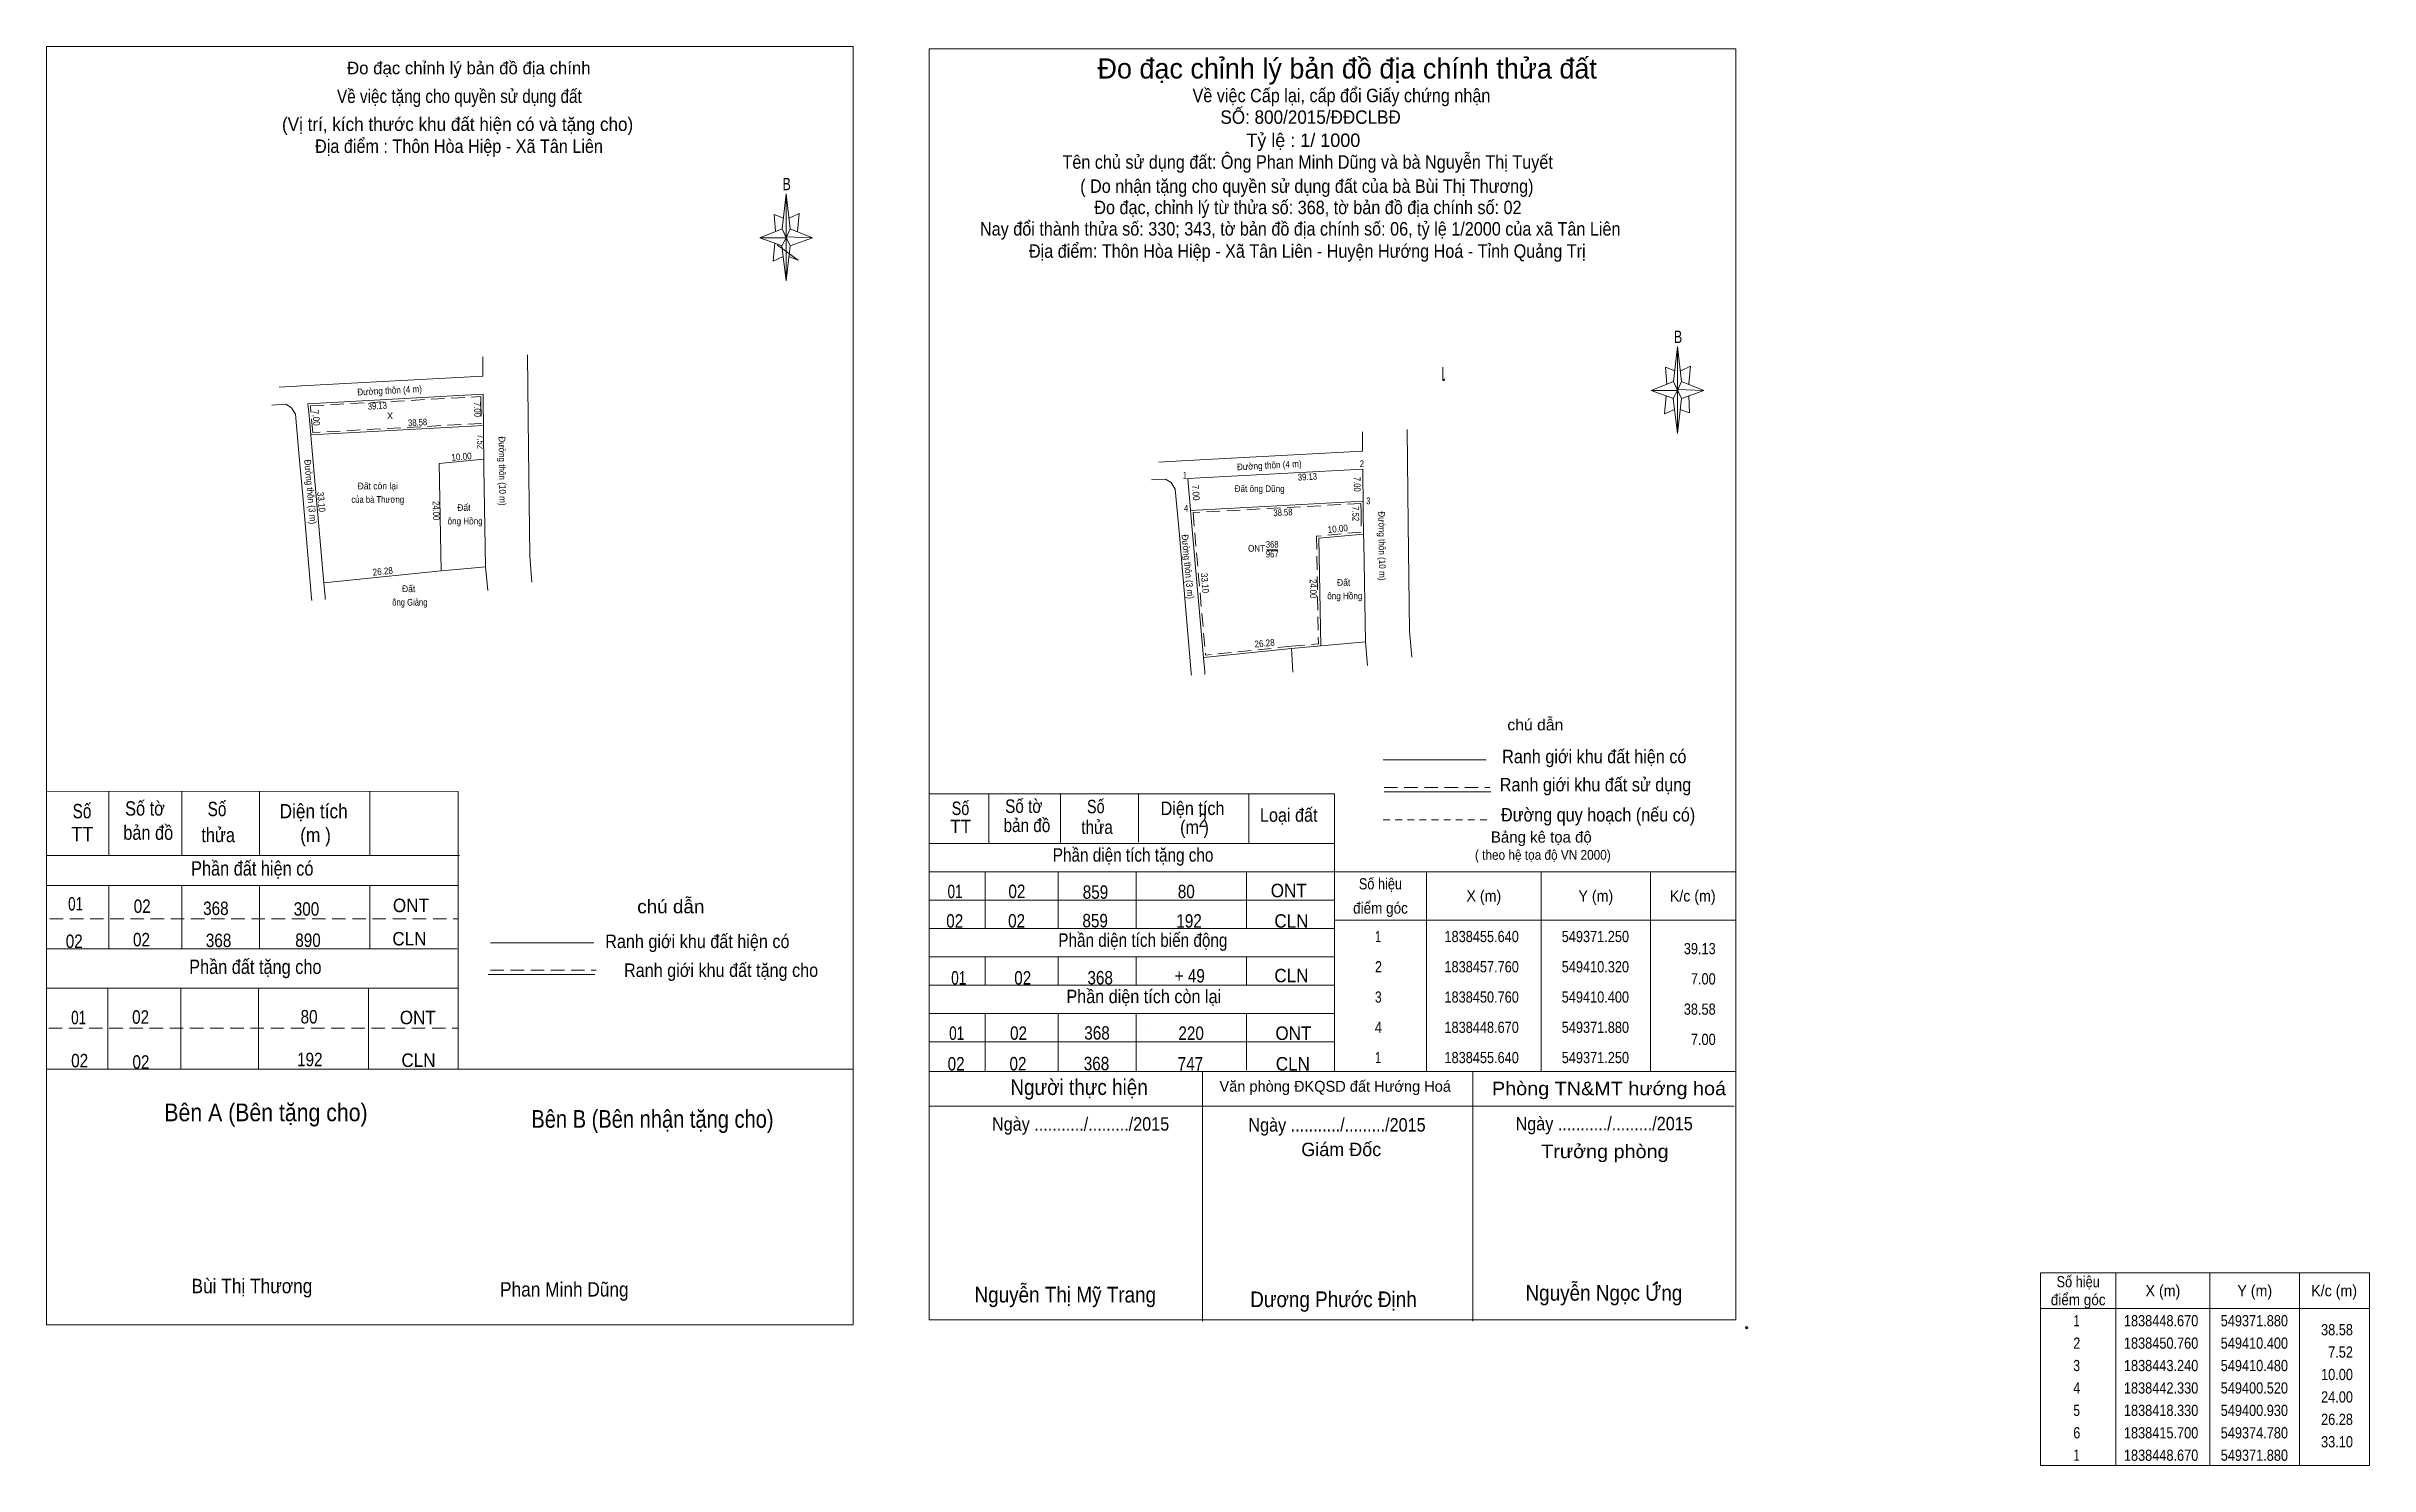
# Model space of a CAD drawing. Header units: metres. Extents: x 549117 to 549635, y 1838236 to 1838552.
import ezdxf
from ezdxf.enums import TextEntityAlignment as Align

# ---------------------------------------------------------------- set-up
doc = ezdxf.new("R2010")
doc.units = ezdxf.units.M
doc.header["$PDMODE"] = 32
doc.header["$PDSIZE"] = 0.5
doc.linetypes.add('MEDIUM_DASHED', pattern=[4.5, 3, -1.5])
doc.linetypes.add('SHORT_DASHED', pattern=[2.7, 1.5, -1.2])
for name, color, linetype, lineweight in [('12', 7, 'Continuous', 13), ('17', 7, 'Continuous', 13), ('20', 7, 'Continuous', 13), ('40', 7, 'MEDIUM_DASHED', 13), ('63', 7, 'Continuous', 13)]:
    doc.layers.add(name, color=color, linetype=linetype, lineweight=lineweight)

msp = doc.modelspace()

# ---------------------------------------------------------------- hatches: boundary and pattern name
at = {"layer": '20'}
msp.add_hatch(color=256, dxfattribs=at).paths.add_polyline_path([(549475.21, 1838275.71), (549475.89, 1838276.11), (549475.99, 1838276.19), (549476.05, 1838276.27), (549476.07, 1838276.35), (549476.03, 1838276.43), (549475.95, 1838276.51), (549475.81, 1838276.45), (549475.71, 1838276.39), (549475.67, 1838276.35), (549475.03, 1838275.71)])

# ---------------------------------------------------------------- linework, layer by layer
at = {"layer": '12'}
msp.add_line((549116.65, 1838266.9), (549296.65, 1838266.9), dxfattribs=at)
at = {"layer": '17'}
for p, q in [((549116.65, 1838266.9), (549116.65, 1838552)), ((549280.77, 1838511.34), (549281.69, 1838519.14)), ((549280.77, 1838507.54), (549275.77, 1838509.34)), ((549279.63, 1838507.78), (549284.37, 1838504.34)), ((549282.57, 1838507.54), (549281.69, 1838499.74)), ((549282.57, 1838511.34), (549287.57, 1838509.34)), ((549284.37, 1838504.34), (549282.29, 1838505.14)), ((549208.53, 1838385.86), (549116.65, 1838385.91)), ((549130.57, 1838385.86), (549130.57, 1838371.58)), ((549146.85, 1838385.86), (549146.85, 1838371.58)), ((549164.17, 1838385.86), (549164.17, 1838371.58)), ((549188.77, 1838385.86), (549188.77, 1838371.58)), ((549208.53, 1838385.86), (549208.53, 1838323.88)), ((549116.65, 1838371.58), (549208.77, 1838371.58)), ((549116.65, 1838364.9), (549208.51, 1838364.9)), ((549130.57, 1838364.9), (549130.57, 1838350.74)), ((549146.85, 1838364.9), (549146.85, 1838350.74)), ((549164.17, 1838364.9), (549164.17, 1838350.74)), ((549188.77, 1838364.9), (549188.77, 1838350.74)), ((549215.73, 1838352.08), (549238.73, 1838352.08)), ((549116.65, 1838350.74), (549208.25, 1838350.74)), ((549116.65, 1838341.98), (549208.53, 1838341.98)), ((549130.33, 1838341.98), (549130.33, 1838323.88)), ((549146.61, 1838341.98), (549146.61, 1838323.88)), ((549163.93, 1838341.98), (549163.93, 1838323.88)), ((549188.53, 1838341.98), (549188.53, 1838323.88)), ((549215.21, 1838345), (549239.01, 1838345)), ((549116.65, 1838323.88), (549296.65, 1838323.88))]:
    msp.add_line(p, q, dxfattribs=at)
at = {"layer": '17', "linetype": 'MEDIUM_DASHED'}
for p, q in [((549117.39, 1838357.44), (549208.49, 1838357.44)), ((549215.69, 1838346), (549239.29, 1838346)), ((549117.17, 1838333.02), (549208.53, 1838333.02))]:
    msp.add_line(p, q, dxfattribs=at)
at = {"layer": '17'}
for points in [[(549116.65, 1838552), (549296.65, 1838552), (549296.65, 1838266.9)], [(549281.09, 1838513.74), (549278.97, 1838514.54), (549279.29, 1838510.74)], [(549282.37, 1838513.74), (549284.57, 1838514.74), (549284.17, 1838510.74)], [(549281.69, 1838509.34), (549280.77, 1838511.34), (549275.77, 1838509.34)], [(549279.17, 1838508.14), (549278.77, 1838504.14), (549280.97, 1838505.14)], [(549281.69, 1838509.34), (549282.57, 1838507.54), (549287.57, 1838509.34)]]:
    msp.add_lwpolyline(points, dxfattribs=at)
for points in [[(549281.69, 1838519.14), (549282.57, 1838511.34), (549281.69, 1838509.34)], [(549281.69, 1838509.34), (549275.77, 1838509.34), (549280.77, 1838511.34), (549282.57, 1838507.54), (549287.57, 1838509.34), (549281.69, 1838509.54)], [(549281.69, 1838509.34), (549281.69, 1838499.74), (549280.69, 1838507.54)]]:
    msp.add_lwpolyline(points, close=True, dxfattribs=at)
at = {"layer": '20'}
for p, q in [((549479.63, 1838477.27), (549480.55, 1838485.07)), ((549481.43, 1838477.27), (549486.43, 1838475.27)), ((549479.63, 1838473.47), (549474.63, 1838475.27)), ((549481.43, 1838473.47), (549480.55, 1838465.67)), ((549483.23, 1838470.27), (549481.15, 1838471.07)), ((549483.03, 1838474.07), (549483.23, 1838470.27)), ((549313.55, 1838385.33), (549404.01, 1838385.33)), ((549326.87, 1838385.33), (549326.87, 1838374.27)), ((549342.89, 1838385.33), (549342.89, 1838374.27)), ((549360.25, 1838385.33), (549360.25, 1838374.51)), ((549384.89, 1838385.33), (549384.89, 1838374.27)), ((549404.01, 1838385.33), (549404.01, 1838323.39)), ((549313.55, 1838374.27), (549404.01, 1838374.27)), ((549313.55, 1838367.95), (549404.01, 1838367.95)), ((549326.09, 1838367.95), (549326.09, 1838355.29)), ((549342.39, 1838367.95), (549342.39, 1838355.29)), ((549359.75, 1838367.95), (549359.75, 1838355.29)), ((549384.37, 1838367.95), (549384.37, 1838355.29)), ((549313.55, 1838361.61), (549404.01, 1838361.61)), ((549313.55, 1838355.29), (549404.01, 1838355.29)), ((549313.55, 1838348.97), (549404.01, 1838348.97)), ((549326.09, 1838348.97), (549326.09, 1838342.65)), ((549342.39, 1838348.97), (549342.39, 1838342.65)), ((549359.75, 1838348.97), (549359.75, 1838342.65)), ((549384.37, 1838348.97), (549384.37, 1838342.65)), ((549313.55, 1838342.65), (549404.01, 1838342.65)), ((549313.55, 1838336.33), (549404.01, 1838336.33)), ((549326.09, 1838336.33), (549326.09, 1838323.39)), ((549342.39, 1838336.33), (549342.39, 1838323.39)), ((549359.75, 1838336.33), (549359.75, 1838323.39)), ((549384.37, 1838336.33), (549384.37, 1838323.67)), ((549313.55, 1838329.99), (549404.01, 1838329.99)), ((549313.55, 1838323.39), (549493.55, 1838323.39)), ((549374.55, 1838323.39), (549374.55, 1838267.67)), ((549434.83, 1838323.39), (549434.83, 1838267.67)), ((549313.55, 1838315.67), (549493.15, 1838315.67))]:
    msp.add_line(p, q, dxfattribs=at)
at = {"layer": '20', "linetype": 'SHORT_DASHED'}
msp.add_line((549414.87, 1838379.55), (549438.67, 1838379.55), dxfattribs=at)
at = {"layer": '20'}
for points in [[(549313.55, 1838551.47), (549493.55, 1838551.47), (549493.55, 1838267.99), (549313.55, 1838267.99)], [(549480.55, 1838485.07), (549481.43, 1838477.27), (549480.55, 1838475.27)], [(549480.55, 1838475.27), (549474.63, 1838475.27), (549479.63, 1838477.27), (549481.43, 1838473.47), (549486.43, 1838475.27), (549480.55, 1838475.47)], [(549480.55, 1838475.27), (549480.55, 1838465.67), (549479.55, 1838473.47)], [(549475.21, 1838275.71), (549475.89, 1838276.11), (549475.99, 1838276.19), (549476.05, 1838276.27), (549476.07, 1838276.35), (549476.03, 1838276.43), (549475.95, 1838276.51), (549475.81, 1838276.45), (549475.71, 1838276.39), (549475.67, 1838276.35), (549475.03, 1838275.71)]]:
    msp.add_lwpolyline(points, close=True, dxfattribs=at)
for points in [[(549480.55, 1838475.27), (549479.63, 1838477.27), (549474.63, 1838475.27)], [(549479.95, 1838479.67), (549477.83, 1838480.47), (549478.15, 1838476.67)], [(549481.23, 1838479.67), (549483.43, 1838480.67), (549483.03, 1838476.67)], [(549478.03, 1838474.07), (549477.63, 1838470.07), (549479.83, 1838471.07)], [(549480.55, 1838475.27), (549481.43, 1838473.47), (549486.43, 1838475.27)]]:
    msp.add_lwpolyline(points, dxfattribs=at)
msp.add_point((549495.95, 1838266.27), dxfattribs=at)
at = {"layer": '40'}
for p, q in [((549428.15, 1838477.47), (549428.59, 1838477.9)), ((549428.15, 1838477.47), (549428.59, 1838477.9)), ((549428.15, 1838477.47), (549428.59, 1838477.9)), ((549428.15, 1838477.47), (549428.59, 1838477.9)), ((549356.67, 1838353.59), (549356.63, 1838353.59)), ((549363.19, 1838332.85), (549363.15, 1838332.85)), ((549357.15, 1838321.71), (549357.11, 1838321.71))]:
    msp.add_line(p, q, dxfattribs=at)
msp.add_lwpolyline([(549428.57, 1838477.47), (549428.15, 1838477.47), (549428.15, 1838480.49)], dxfattribs=at)
msp.add_lwpolyline([(549428.57, 1838477.47), (549428.15, 1838477.47), (549428.15, 1838480.49)], dxfattribs=at)
msp.add_lwpolyline([(549428.57, 1838477.47), (549428.15, 1838477.47), (549428.15, 1838480.49)], dxfattribs=at)
msp.add_lwpolyline([(549428.57, 1838477.47), (549428.15, 1838477.47), (549428.15, 1838480.49)], dxfattribs=at)
at = {"layer": '63'}
for p, q in [((549214, 1838480.1), (549213.97, 1838482.75)), ((549214, 1838480.1), (549213.97, 1838482.75)), ((549224.12, 1838469.2), (549223.97, 1838483.25)), ((549224.12, 1838469.2), (549223.97, 1838483.25)), ((549172.4, 1838476.22), (549168.53, 1838475.98)), ((549172.4, 1838476.22), (549168.53, 1838475.98)), ((549173.56, 1838476.28), (549172.4, 1838476.22)), ((549173.56, 1838476.28), (549172.4, 1838476.22)), ((549214.02, 1838478.45), (549173.56, 1838476.28)), ((549214.02, 1838478.45), (549173.56, 1838476.28)), ((549214.02, 1838478.45), (549214, 1838480.1)), ((549214.02, 1838478.45), (549214, 1838480.1)), ((549170.02, 1838472.22), (549166.9, 1838472.01)), ((549170.02, 1838472.22), (549166.9, 1838472.01)), ((549172.2, 1838469.97), (549171.28, 1838471.43)), ((549172.2, 1838469.97), (549171.28, 1838471.43)), ((549172.2, 1838469.97), (549171.28, 1838471.43)), ((549172.2, 1838469.97), (549171.28, 1838471.43)), ((549172.2, 1838469.97), (549171.28, 1838471.43)), ((549172.2, 1838469.97), (549171.28, 1838471.43)), ((549214.06, 1838474.45), (549174.99, 1838472.33)), ((549214.06, 1838474.45), (549174.99, 1838472.33)), ((549175.16, 1838470.45), (549174.99, 1838472.33)), ((549175.16, 1838470.45), (549174.99, 1838472.33)), ((549175.62, 1838465.36), (549175.16, 1838470.45)), ((549175.62, 1838465.36), (549175.16, 1838470.45)), ((549173.06, 1838460.49), (549172.2, 1838469.97)), ((549173.06, 1838460.49), (549172.2, 1838469.97)), ((549214.14, 1838467.45), (549175.62, 1838465.36)), ((549175.62, 1838465.36), (549175.71, 1838464.32)), ((549175.62, 1838465.36), (549175.71, 1838464.32)), ((549214.14, 1838467.65), (549214.14, 1838467.45)), ((549214.14, 1838467.65), (549214.14, 1838467.45)), ((549214.14, 1838467.45), (549214.17, 1838464.75)), ((549214.14, 1838467.45), (549214.17, 1838464.75)), ((549410.26, 1838463.41), (549410.23, 1838466.06)), ((549420.38, 1838452.51), (549420.23, 1838466.56)), ((549173.85, 1838451.75), (549173.06, 1838460.49)), ((549173.85, 1838451.75), (549173.06, 1838460.49)), ((549173.85, 1838451.75), (549173.06, 1838460.49)), ((549173.85, 1838451.75), (549173.06, 1838460.49)), ((549175.71, 1838464.32), (549178.52, 1838432.39)), ((549175.71, 1838464.32), (549178.52, 1838432.39)), ((549214.17, 1838464.75), (549214.22, 1838459.93)), ((549214.17, 1838464.75), (549214.22, 1838459.93)), ((549410.28, 1838461.76), (549369.82, 1838459.59)), ((549410.28, 1838461.76), (549410.26, 1838463.41)), ((549214.22, 1838459.93), (549204.26, 1838459.02)), ((549214.22, 1838459.93), (549204.26, 1838459.02)), ((549204.26, 1838459.02), (549204.67, 1838435.02)), ((549204.26, 1838459.02), (549204.67, 1838435.02)), ((549366.28, 1838455.53), (549363.16, 1838455.32)), ((549368.66, 1838459.53), (549364.79, 1838459.29)), ((549369.82, 1838459.59), (549368.66, 1838459.53)), ((549410.32, 1838457.76), (549371.25, 1838455.64)), ((549371.42, 1838453.76), (549371.25, 1838455.64)), ((549173.85, 1838451.75), (549175.8, 1838428.96)), ((549173.85, 1838451.75), (549175.8, 1838428.96)), ((549173.85, 1838451.75), (549175.8, 1838428.96)), ((549173.85, 1838451.75), (549175.8, 1838428.96)), ((549173.85, 1838451.75), (549175.8, 1838428.96)), ((549173.85, 1838451.75), (549175.8, 1838428.96)), ((549173.85, 1838451.75), (549175.8, 1838428.96)), ((549173.85, 1838451.75), (549175.8, 1838428.96)), ((549368.46, 1838453.28), (549367.54, 1838454.74)), ((549368.46, 1838453.28), (549367.54, 1838454.74)), ((549368.46, 1838453.28), (549367.54, 1838454.74)), ((549369.32, 1838443.8), (549368.46, 1838453.28)), ((549371.88, 1838448.67), (549371.42, 1838453.76)), ((549410.41, 1838450.6), (549371.89, 1838448.51)), ((549410.4, 1838450.96), (549410.4, 1838450.76)), ((549410.4, 1838450.76), (549410.43, 1838448.06)), ((549371.88, 1838448.67), (549371.97, 1838447.63)), ((549371.97, 1838447.63), (549374.78, 1838415.7)), ((549410.43, 1838448.06), (549410.48, 1838443.24)), ((549370.11, 1838435.06), (549369.32, 1838443.8)), ((549370.11, 1838435.06), (549369.32, 1838443.8)), ((549410.48, 1838443.24), (549400.52, 1838442.33)), ((549400.52, 1838442.33), (549400.93, 1838418.33)), ((549198.17, 1838434.42), (549178.52, 1838432.39)), ((549198.17, 1838434.42), (549178.52, 1838432.39)), ((549198.17, 1838434.42), (549204.67, 1838435.02)), ((549198.17, 1838434.42), (549204.67, 1838435.02)), ((549204.67, 1838435.02), (549210.57, 1838435.56)), ((549204.67, 1838435.02), (549210.57, 1838435.56)), ((549210.57, 1838435.56), (549214.63, 1838435.93)), ((549210.57, 1838435.56), (549214.63, 1838435.93)), ((549215.1, 1838430.66), (549214.63, 1838435.93)), ((549215.1, 1838430.66), (549214.63, 1838435.93)), ((549215.1, 1838430.66), (549214.63, 1838435.93)), ((549215.1, 1838430.66), (549214.63, 1838435.93)), ((549215.1, 1838430.66), (549214.63, 1838435.93)), ((549215.1, 1838430.66), (549214.63, 1838435.93)), ((549224.96, 1838432.51), (549224.46, 1838438.31)), ((549224.96, 1838432.51), (549224.46, 1838438.31)), ((549224.96, 1838432.51), (549224.46, 1838438.31)), ((549224.96, 1838432.51), (549224.46, 1838438.31)), ((549224.96, 1838432.51), (549224.46, 1838438.31)), ((549224.96, 1838432.51), (549224.46, 1838438.31)), ((549370.11, 1838435.06), (549372.06, 1838412.27)), ((549370.11, 1838435.06), (549372.06, 1838412.27)), ((549370.11, 1838435.06), (549372.06, 1838412.27)), ((549370.11, 1838435.06), (549372.06, 1838412.27)), ((549175.8, 1838428.96), (549175.83, 1838428.45)), ((549175.8, 1838428.96), (549175.83, 1838428.45)), ((549178.52, 1838432.39), (549178.79, 1838429.22)), ((549178.52, 1838432.39), (549178.79, 1838429.22)), ((549178.79, 1838429.15), (549178.82, 1838428.63)), ((549178.79, 1838429.15), (549178.82, 1838428.63)), ((549400.93, 1838418.33), (549406.83, 1838418.87)), ((549406.83, 1838418.87), (549410.89, 1838419.24)), ((549411.36, 1838413.97), (549410.89, 1838419.24)), ((549411.36, 1838413.97), (549410.89, 1838419.24)), ((549411.36, 1838413.97), (549410.89, 1838419.24)), ((549421.22, 1838415.82), (549420.72, 1838421.62)), ((549421.22, 1838415.82), (549420.72, 1838421.62)), ((549421.22, 1838415.82), (549420.72, 1838421.62)), ((549394.43, 1838417.73), (549374.78, 1838415.7)), ((549374.78, 1838415.7), (549375.05, 1838412.53)), ((549394.43, 1838417.73), (549400.93, 1838418.33)), ((549394.68, 1838412.44), (549394.43, 1838417.73)), ((549394.68, 1838412.44), (549394.43, 1838417.73)), ((549372.06, 1838412.27), (549372.09, 1838411.76)), ((549375.05, 1838412.46), (549375.08, 1838411.94)), ((549414.87, 1838392.87), (549437.87, 1838392.87)), ((549415.07, 1838385.75), (549438.87, 1838385.75)), ((549424.5, 1838367.95), (549424.5, 1838323.39)), ((549450.12, 1838367.95), (549450.12, 1838323.39)), ((549474.52, 1838367.95), (549474.52, 1838323.39)), ((549404.01, 1838357.15), (549493.55, 1838357.15)), ((549578.31, 1838278.51), (549578.31, 1838235.51)), ((549599.31, 1838278.51), (549599.31, 1838235.51)), ((549619.31, 1838278.51), (549619.31, 1838235.51)), ((549561.51, 1838270.51), (549634.91, 1838270.51))]:
    msp.add_line(p, q, dxfattribs=at)
at = {"layer": '63', "linetype": 'MEDIUM_DASHED'}
for p, q in [((549409.91, 1838450.07), (549409.93, 1838448.05)), ((549409.93, 1838448.05), (549409.98, 1838443.7)), ((549409.98, 1838443.7), (549400.01, 1838442.79)), ((549400.01, 1838442.79), (549400.42, 1838418.79)), ((549394.38, 1838418.23), (549400.42, 1838418.79)), ((549394.38, 1838418.23), (549375.23, 1838416.25)), ((549415.07, 1838386.75), (549438.67, 1838386.75))]:
    msp.add_line(p, q, dxfattribs=at)
at = {"layer": '63', "lineweight": 25}
msp.add_line((549388.92, 1838439.7), (549391.35, 1838439.7), dxfattribs=at)
at = {"layer": '63'}
for points in [[(549173.06, 1838460.49), (549172.2, 1838469.97), (549171.28, 1838471.43), (549170.02, 1838472.22)], [(549173.06, 1838460.49), (549172.2, 1838469.97), (549171.28, 1838471.43), (549170.02, 1838472.22)], [(549214.06, 1838474.45), (549214.08, 1838472.52), (549214.14, 1838467.45)], [(549214.06, 1838474.45), (549214.08, 1838472.52), (549214.14, 1838467.45)], [(549173.85, 1838451.75), (549173.06, 1838460.49), (549172.2, 1838469.97)], [(549173.85, 1838451.75), (549173.06, 1838460.49), (549172.2, 1838469.97)], [(549173.85, 1838451.75), (549173.06, 1838460.49), (549172.2, 1838469.97)], [(549173.85, 1838451.75), (549173.06, 1838460.49), (549172.2, 1838469.97)], [(549224.46, 1838438.31), (549224.2, 1838462.2), (549224.12, 1838469.2)], [(549224.46, 1838438.31), (549224.2, 1838462.2), (549224.12, 1838469.2)], [(549214.63, 1838435.93), (549214.25, 1838458.04), (549214.22, 1838459.93)], [(549214.63, 1838435.93), (549214.25, 1838458.04), (549214.22, 1838459.93)], [(549369.32, 1838443.8), (549368.46, 1838453.28), (549367.54, 1838454.74), (549366.28, 1838455.53)], [(549410.32, 1838457.76), (549410.34, 1838455.83), (549410.4, 1838450.76)], [(549370.11, 1838435.06), (549369.32, 1838443.8), (549368.46, 1838453.28)], [(549370.11, 1838435.06), (549369.32, 1838443.8), (549368.46, 1838453.28)], [(549420.72, 1838421.62), (549420.46, 1838445.51), (549420.38, 1838452.51)], [(549410.89, 1838419.24), (549410.51, 1838441.35), (549410.48, 1838443.24)]]:
    msp.add_lwpolyline(points, dxfattribs=at)
at = {"layer": '63', "linetype": 'MEDIUM_DASHED'}
for points in [[(549175.66, 1838470.5), (549175.53, 1838471.86), (549213.57, 1838473.92), (549213.58, 1838472.51)], [(549175.66, 1838470.5), (549175.53, 1838471.86), (549213.57, 1838473.92), (549213.58, 1838472.51)], [(549213.58, 1838472.51), (549213.63, 1838467.92), (549176.07, 1838465.89), (549175.66, 1838470.5)], [(549213.58, 1838472.51), (549213.63, 1838467.92), (549176.07, 1838465.89), (549175.66, 1838470.5)], [(549409.91, 1838450.07), (549372.44, 1838448.04), (549375.23, 1838416.25)]]:
    msp.add_lwpolyline(points, dxfattribs=at)
at = {"layer": '63'}
for points in [[(549404.01, 1838367.95), (549493.55, 1838367.95), (549493.55, 1838323.39), (549404.01, 1838323.39)], [(549561.51, 1838278.51), (549634.91, 1838278.51), (549634.91, 1838235.51), (549561.51, 1838235.51)]]:
    msp.add_lwpolyline(points, close=True, dxfattribs=at)

# ---------------------------------------------------------------- texts
at = {"layer": '17'}
msp.add_text('Đo đạc chỉnh lý bản đồ địa chính', height=2.8, dxfattribs=at).set_placement((549210.875, 1838545.8), align=Align.CENTER)
for s, height, width, p in [('Về việc tặng cho quyền sử dụng đất', 3, 0.85, (549208.77, 1838539.4)), ('B', 2.756, 0.75, (549281.79, 1838519.94)), ('Số', 3.2, 0.8, (549124.575, 1838379.86)), ('Số tờ', 3.2, 0.85, (549138.635, 1838380.46)), ('Số', 3.2, 0.8, (549154.695, 1838380.34)), ('Diện tích', 3.2, 0.9, (549176.26, 1838379.86)), ('TT', 3.2, 0.95, (549124.635, 1838374.74)), ('bản đồ', 3.2, 0.85, (549139.355, 1838375.06)), ('thửa', 3.2, 0.85, (549154.955, 1838374.54)), ('(m )', 3.2, 0.9, (549176.68, 1838374.54)), ('Phần đất hiện có', 3.2, 0.85, (549162.565, 1838367.08)), ('01', 3, 0.75, (549123.15, 1838359.3)), ('02', 3, 0.85, (549138.01, 1838358.76)), ('ONT', 3, 0.95, (549197.955, 1838358.94)), ('chú dẫn', 3, 1.05, (549255.945, 1838358.68)), ('368', 3, 0.85, (549154.445, 1838358.28)), ('300', 3, 0.85, (549174.66, 1838358.14)), ('02', 3, 0.85, (549122.85, 1838350.94)), ('02', 3, 0.85, (549137.85, 1838351.3)), ('368', 3, 0.85, (549155.045, 1838351.14)), ('890', 3, 0.85, (549175, 1838351.18)), ('CLN', 3, 0.95, (549197.63, 1838351.5)), ('Ranh giới khu đất hiện có ', 3, 0.9, (549262.36, 1838350.92)), ('Phần đất tặng cho', 3.2, 0.85, (549163.25, 1838345.14)), ('Ranh giới khu đất tặng cho', 3, 0.9, (549267.155, 1838344.48)), ('01', 3, 0.75, (549123.83, 1838333.92)), ('02', 3, 0.85, (549137.65, 1838334.04)), ('80', 3, 0.85, (549175.24, 1838334.1)), ('ONT', 3, 0.95, (549199.495, 1838333.94)), ('02', 3, 0.85, (549124.06, 1838324.32)), ('02', 3, 0.85, (549137.73, 1838324.01)), ('192', 3, 0.85, (549175.4, 1838324.57)), ('CLN', 3, 0.95, (549199.65, 1838324.41)), ('Bên A (Bên tặng cho)', 3.94, 0.9, (549165.625, 1838312.3)), ('Bên B (Bên nhận tặng cho)', 3.94, 0.85, (549251.845, 1838310.84)), ('Bùi Thị Thương', 3.2, 0.9, (549162.49, 1838273.95)), (' Phan Minh Dũng', 3.2, 0.9, (549231.65, 1838273.2))]:
    msp.add_text(s, height=height, dxfattribs=dict(at, width=width)).set_placement(p, align=Align.CENTER)
at = {"layer": '17', "width": 0.95}
msp.add_text('(Vị trí, kích thước khu đất hiện có và tặng cho)', height=3, dxfattribs=at).set_placement((549169.2, 1838533.16))
at = {"layer": '20'}
for s, height, p in [('Đo đạc chỉnh lý bản đồ địa chính thửa đất', 4.5, (549406.83, 1838544.85)), ('Tỷ lệ : 1/ 1000', 3, (549397.04, 1838529.59)), ('Bảng kê tọa độ', 2.5, (549450.145, 1838374.43)), ('Văn phòng ĐKQSD đất Hướng Hoá ', 2.43, (549404.61, 1838318.87)), (' Giám Đốc', 3, (549404.95, 1838304.51))]:
    msp.add_text(s, height=height, dxfattribs=at).set_placement(p, align=Align.CENTER)
for s, height, width, p in [('Về việc Cấp lại, cấp đổi Giấy chứng nhận', 3, 0.9, (549405.55, 1838539.57)), ('SỐ: 800/2015/ĐĐCLBĐ', 3, 0.95, (549398.67, 1838534.75)), ('Địa điểm : Thôn Hòa Hiệp - Xã Tân Liên', 3, 0.9, (549208.69, 1838528.26)), ('Tên chủ sử dụng đất: Ông Phan Minh Dũng và bà Nguyễn Thị Tuyết', 3, 0.9, (549398.01, 1838524.73)), ('( Do nhận tặng cho quyền sử dụng đất của bà Bùi Thị Thương)', 3, 0.9, (549397.83, 1838519.35)), ('Đo đạc, chỉnh lý từ thửa số: 368, tờ bản đồ địa chính số: 02', 3, 0.9, (549398.075, 1838514.61)), ('Nay đổi thành thửa số: 330; 343, tờ bản đồ địa chính số: 06, tỷ lệ 1/2000 của xã Tân Liên', 3, 0.9, (549396.355, 1838509.83)), ('Địa điểm: Thôn Hòa Hiệp - Xã Tân Liên - Huyện Hướng Hoá - Tỉnh Quảng Trị ', 3, 0.9, (549398.435, 1838504.87)), ('B', 2.756, 0.75, (549480.65, 1838485.87)), ('Ranh giới khu đất hiện có ', 3, 0.9, (549462.46, 1838392.15)), ('Ranh giới khu đất sử dụng', 3, 0.9, (549462.23, 1838385.87)), ('Số', 3, 0.8, (549320.56, 1838380.59)), ('Số tờ', 3, 0.85, (549334.675, 1838381.07)), ('Số', 3, 0.8, (549350.74, 1838380.99)), ('Diện tích', 3, 0.9, (549372.335, 1838380.59)), ('Loại đất', 3, 0.9, (549393.795, 1838379.09)), ('Đường quy hoạch (nếu có)', 3, 0.9, (549462.81, 1838379.15)), ('TT', 3, 0.95, (549320.625, 1838376.55)), ('bản đồ', 3, 0.85, (549335.385, 1838376.79)), ('thửa', 3, 0.85, (549351.03, 1838376.39)), ('(m )', 3, 0.9, (549372.765, 1838376.39)), ('2', 3, 0.8, (549374.605, 1838377.91)), ('Phần diện tích tặng cho', 3, 0.85, (549359.075, 1838370.19)), ('( theo hệ tọa độ VN 2000)', 2.187, 0.9, (549450.48, 1838370.61)), ('01', 3, 0.75, (549319.35, 1838362.05)), ('02', 3, 0.85, (549333.15, 1838362.07)), ('859', 3, 0.85, (549350.675, 1838361.91)), ('80', 3, 0.85, (549370.94, 1838362.05)), ('ONT', 3, 0.95, (549393.795, 1838362.25)), ('02', 3, 0.85, (549319.28, 1838355.47)), ('02', 3, 0.85, (549333.08, 1838355.49)), ('859', 3, 0.85, (549350.605, 1838355.53)), ('192', 3, 0.85, (549371.56, 1838355.47)), ('CLN', 3, 0.95, (549394.4, 1838355.47)), ('Phần diện tích biến động', 3, 0.85, (549361.245, 1838351.19)), ('+ 49', 3, 0.85, (549371.71, 1838343.24)), ('CLN', 3, 0.95, (549394.4, 1838343.29)), ('01', 3, 0.75, (549320.17, 1838342.77)), ('02', 3, 0.85, (549334.45, 1838342.77)), ('Phần diện tích còn lại', 3, 0.9, (549361.455, 1838338.63)), ('368', 3, 0.85, (549351.725, 1838342.81)), ('01', 3, 0.75, (549319.71, 1838330.43)), ('02', 3, 0.85, (549333.51, 1838330.45)), ('368', 3, 0.85, (549351.025, 1838330.49)), ('220', 3, 0.85, (549372.02, 1838330.43)), ('ONT', 3, 0.95, (549394.835, 1838330.43)), ('02', 3, 0.85, (549319.59, 1838323.61)), ('02', 3, 0.85, (549333.39, 1838323.63)), ('368', 3, 0.85, (549350.905, 1838323.67)), ('747', 3, 0.85, (549371.865, 1838323.61)), ('CLN', 3, 0.95, (549394.71, 1838323.61)), ('Người thực hiện', 3.5, 0.9, (549347.02, 1838318.15)), ('Phòng TN&MT hướng hoá', 3, 1.1, (549465.245, 1838318.11)), ('Ngày .........../........./2015', 3, 0.9, (549347.36, 1838310.19)), ('Ngày .........../........./2015', 3, 0.9, (549404.56, 1838309.99)), ('Ngày .........../........./2015', 3, 0.9, (549464.16, 1838310.27)), ('Trưởng phòng', 3, 1.1, (549464.325, 1838304.07)), ('Nguyễn Thị Mỹ Trang', 3.5, 0.9, (549343.945, 1838271.87)), ('Dương Phước Định', 3.5, 0.9, (549403.775, 1838270.83)), ('Nguyễn Ngọc Ưng', 3.5, 0.9, (549464.105, 1838272.27))]:
    msp.add_text(s, height=height, dxfattribs=dict(at, width=width)).set_placement(p, align=Align.CENTER)
at = {"layer": '63'}
for s, rotation, width, p in [('Đường thôn (4 m)', 3.067, 0.9, (549193.235, 1838474.537)), ('Đường thôn (4 m)', 3.067, 0.9, (549193.235, 1838474.537)), ('7.00', 275.165, 0.9, (549176.068, 1838469.108)), ('7.00', 275.165, 0.9, (549176.068, 1838469.108)), ('39.13', 3.106, 0.85, (549190.499, 1838471.108)), ('39.13', 3.106, 0.85, (549190.499, 1838471.108)), ('7.00', 270.655, 0.85, (549212.059, 1838471.034)), ('7.00', 270.655, 0.85, (549212.059, 1838471.034)), ('38.58', 3.106, 0.85, (549199.484, 1838467.409)), ('38.58', 3.106, 0.85, (549199.484, 1838467.409)), ('7.52', 270.61, 0.85, (549212.778, 1838463.868)), ('7.52', 270.61, 0.85, (549212.778, 1838463.868)), ('10.00', 5.22, 0.9, (549209.312, 1838459.775)), ('10.00', 5.22, 0.9, (549209.312, 1838459.775)), (' Đường thôn (10 m)', 270.624, 0.9, (549217.604, 1838457.558)), (' Đường thôn (10 m)', 270.624, 0.9, (549217.604, 1838457.558)), ('Đường thôn (3 m)', 275.175, 0.9, (549174.799, 1838452.608)), ('Đường thôn (4 m)', 3.067, 0.9, (549389.49, 1838457.847)), ('39.13', 3.106, 0.85, (549397.999, 1838455.288)), ('7.00', 270.655, 0.85, (549408.319, 1838454.344)), ('33.10', 275.027, 0.9, (549177.237, 1838450.356)), ('24.00', 270.979, 0.85, (549202.847, 1838448.468)), ('7.00', 275.165, 0.9, (549372.328, 1838452.423)), ('38.58', 3.106, 0.85, (549392.534, 1838447.339)), ('10.00', 5.22, 0.9, (549404.792, 1838443.695)), ('7.52', 270.61, 0.85, (549407.998, 1838447.788)), (' Đường thôn (10 m)', 270.624, 0.9, (549413.864, 1838440.868)), ('Đường thôn (3 m)', 275.175, 0.9, (549370.539, 1838435.918)), ('26.28', 5.743, 0.9, (549191.75, 1838434.203)), ('33.10', 275.027, 0.9, (549374.367, 1838432.276)), ('24.00', 270.979, 0.85, (549398.517, 1838431.068)), ('26.28', 5.743, 0.9, (549388.48, 1838418.163))]:
    msp.add_text(s, height=1.5, rotation=rotation, dxfattribs=dict(at, width=width)).set_placement(p, align=Align.CENTER)
msp.add_text('X', height=1.5, dxfattribs=at).set_placement((549193.3, 1838468.88), align=Align.CENTER)
for s, height, width, p in [('Đất còn lại', 1.5, 0.95, (549190.565, 1838453.22)), ('của bà Thương', 1.5, 0.85, (549190.555, 1838450.22)), ('Đất ', 1.5, 0.95, (549210.04, 1838448.4)), ('Đất ', 1.5, 0.95, (549210.04, 1838448.4)), ('Đất ', 1.5, 0.95, (549210.04, 1838448.4)), ('Đất ', 1.5, 0.95, (549210.04, 1838448.4)), ('Đất ông Dũng', 1.5, 0.9, (549387.305, 1838452.62)), ('ông Hồng', 1.5, 0.9, (549210.045, 1838445.4)), ('ông Hồng', 1.5, 0.9, (549210.045, 1838445.4)), ('ông Hồng', 1.5, 0.9, (549210.045, 1838445.4)), ('ông Hồng', 1.5, 0.9, (549210.045, 1838445.4)), ('368', 1.5, 0.85, (549390.1, 1838440.22)), ('967', 1.5, 0.85, (549390.1, 1838438.04)), ('ông Giảng', 1.5, 0.85, (549197.715, 1838427.3)), ('Đất ', 1.5, 0.95, (549197.71, 1838430.3)), ('ông Hồng', 1.5, 0.9, (549406.305, 1838428.71)), ('ông Hồng', 1.5, 0.9, (549406.305, 1838428.71)), ('Đất ', 1.5, 0.95, (549406.3, 1838431.71)), ('Đất ', 1.5, 0.95, (549406.3, 1838431.71)), ('chú dẫn', 2.5, 1.05, (549448.805, 1838399.47)), ('Số hiệu', 2.5, 0.85, (549414.25, 1838364)), ('điểm góc', 2.5, 0.9, (549414.26, 1838358.6)), ('X (m)', 2.5, 0.95, (549437.32, 1838361.3)), ('Y (m)', 2.5, 0.95, (549462.305, 1838361.3)), ('K/c (m)', 2.5, 0.95, (549483.92, 1838361.3)), (' 1', 2.5, 0.75, (549413.385, 1838352.25)), ('1838455.640', 2.5, 0.85, (549436.83, 1838352.25)), ('549371.250', 2.5, 0.85, (549462.205, 1838352.25)), (' 2', 2.5, 0.85, (549413.41, 1838345.5)), ('1838457.760', 2.5, 0.85, (549436.83, 1838345.5)), ('549410.320', 2.5, 0.85, (549462.205, 1838345.5)), (' 3', 2.5, 0.8, (549413.41, 1838338.75)), ('1838450.760', 2.5, 0.85, (549436.83, 1838338.75)), ('549410.400', 2.5, 0.85, (549462.205, 1838338.75)), (' 4', 2.5, 0.85, (549413.395, 1838332)), ('1838448.670', 2.5, 0.85, (549436.83, 1838332)), ('549371.880', 2.5, 0.85, (549462.205, 1838332)), (' 1', 2.5, 0.75, (549413.385, 1838325.25)), ('1838455.640', 2.5, 0.85, (549436.83, 1838325.25)), ('549371.250', 2.5, 0.85, (549462.205, 1838325.25)), ('điểm góc', 2.5, 0.9, (549569.91, 1838271.26)), ('Số hiệu', 2.5, 0.85, (549569.91, 1838275.26)), ('X (m)', 2.5, 0.95, (549588.81, 1838273.26)), ('Y (m)', 2.5, 0.95, (549609.305, 1838273.26)), ('K/c (m)', 2.5, 0.95, (549627.01, 1838273.26)), (' 1', 2.5, 0.75, (549569.205, 1838266.56)), ('1838448.670', 2.5, 0.85, (549588.41, 1838266.56)), ('549371.880', 2.5, 0.85, (549609.215, 1838266.56)), (' 2', 2.5, 0.85, (549569.21, 1838261.56)), ('1838450.760', 2.5, 0.85, (549588.41, 1838261.56)), ('549410.400', 2.5, 0.85, (549609.215, 1838261.56)), (' 3', 2.5, 0.8, (549569.21, 1838256.56)), ('1838443.240', 2.5, 0.85, (549588.41, 1838256.56)), ('549410.480', 2.5, 0.85, (549609.215, 1838256.56)), (' 4', 2.5, 0.85, (549569.205, 1838251.56)), ('1838442.330', 2.5, 0.85, (549588.41, 1838251.56)), ('549400.520', 2.5, 0.85, (549609.215, 1838251.56)), (' 5', 2.5, 0.8, (549569.21, 1838246.56)), ('1838418.330', 2.5, 0.85, (549588.41, 1838246.56)), ('549400.930', 2.5, 0.85, (549609.215, 1838246.56)), (' 6', 2.5, 0.85, (549569.21, 1838241.56)), ('1838415.700', 2.5, 0.85, (549588.41, 1838241.56)), ('549374.780', 2.5, 0.85, (549609.215, 1838241.56)), (' 1', 2.5, 0.75, (549569.205, 1838236.56)), ('1838448.670', 2.5, 0.85, (549588.41, 1838236.56)), ('549371.880', 2.5, 0.85, (549609.215, 1838236.56))]:
    msp.add_text(s, height=height, dxfattribs=dict(at, width=width)).set_placement(p, align=Align.CENTER)
for s, height, width, p in [(' 1', 1.5, 0.75, (549371.07, 1838455.63)), (' 2', 1.5, 0.85, (549410.58, 1838458.18)), (' 4', 1.5, 0.85, (549371.37, 1838448.25)), (' 3', 1.5, 0.8, (549412.02, 1838449.91)), ('ONT ', 1.5, 0.9, (549389.02, 1838439.31)), ('39.13', 2.5, 0.85, (549489.04, 1838349.55)), ('7.00', 2.5, 0.85, (549489.04, 1838342.8)), ('38.58', 2.5, 0.85, (549489.04, 1838336.05)), ('7.00', 2.5, 0.85, (549489.04, 1838329.3)), ('38.58', 2.5, 0.85, (549631.21, 1838264.56)), ('7.52', 2.5, 0.85, (549631.21, 1838259.56)), ('10.00', 2.5, 0.85, (549631.21, 1838254.56)), ('24.00', 2.5, 0.85, (549631.21, 1838249.56)), ('26.28', 2.5, 0.85, (549631.21, 1838244.56)), ('33.10', 2.5, 0.85, (549631.21, 1838239.56))]:
    msp.add_text(s, height=height, dxfattribs=dict(at, width=width)).set_placement(p, align=Align.RIGHT)

doc.saveas('drawing.dxf')
